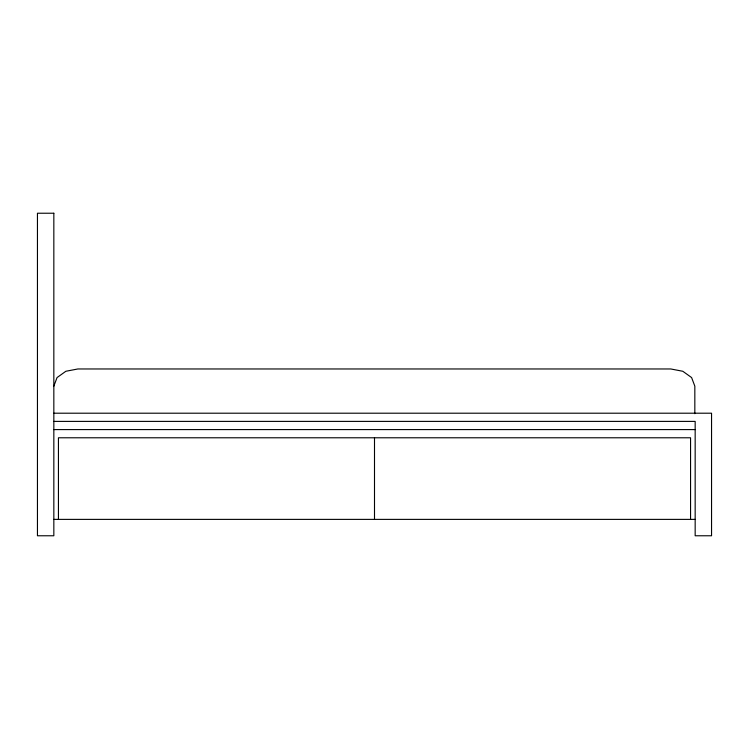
<?xml version="1.0" encoding="UTF-8"?>
<svg xmlns="http://www.w3.org/2000/svg" width="749" height="749" viewBox="0 0 749 749"><rect width="100%" height="100%" fill="white"/><g stroke="black" fill="none" stroke-linecap="round" stroke-linejoin="round"><path stroke-width="1.12" d="M53.834 386.166L57.055 377.571L65.856 371.27L77.868 368.967L670.786 368.967L682.807 371.27L691.608 377.571L694.829 386.166L694.829 413.691M53.834 413.205L711.55 413.205L711.55 535.769L695.166 535.769L695.166 421.397L53.834 421.397M53.834 429.589L695.166 429.589M53.834 519.385L695.166 519.385M690.559 519.385L690.559 437.781L58.441 437.781L58.441 519.385M374.5 437.781L374.5 519.385M53.834 213.231L37.45 213.231L37.45 535.769L53.834 535.769L53.834 213.231"/></g></svg>
